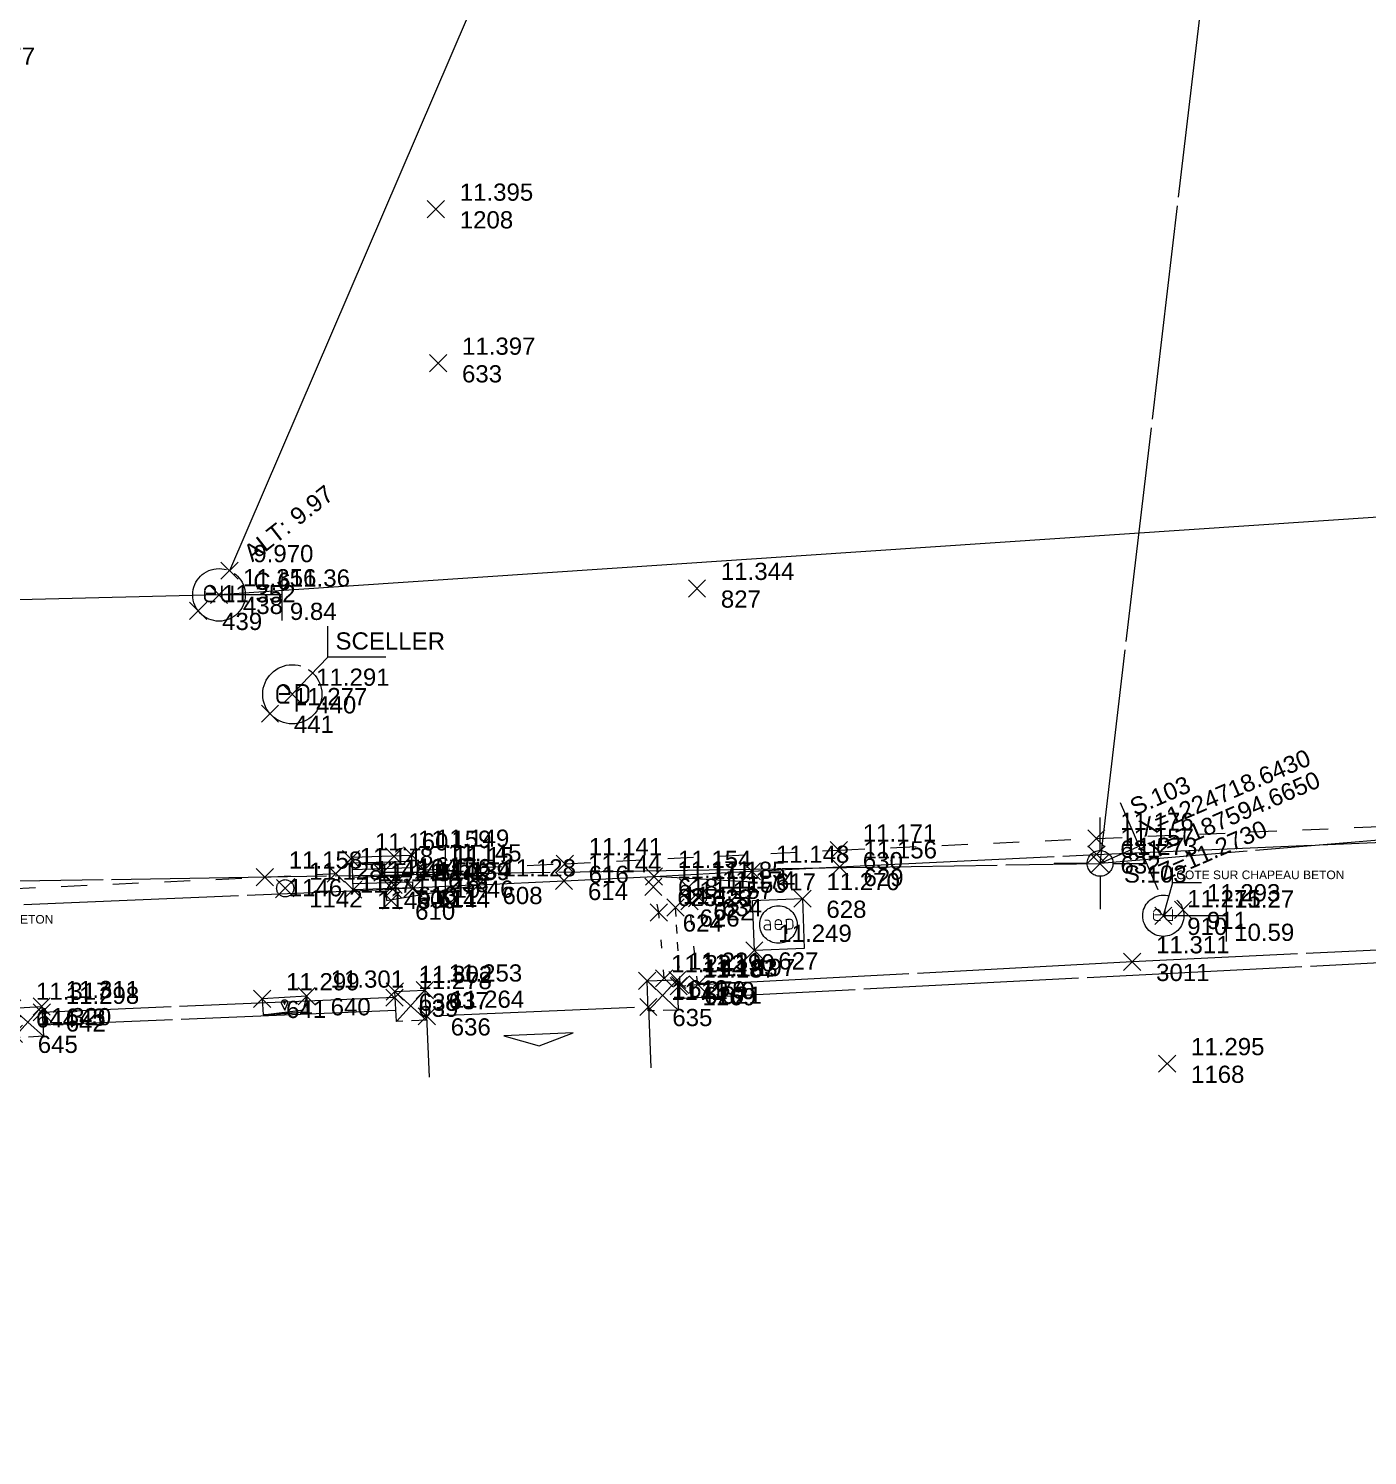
# Model space of a CAD drawing. Header units: metres. Extents: x 1224602 to 1224842, y 7187490 to 7187733.
# Drawn here: x 1224706.18 to 1224721.75, y 7187587.78 to 7187604.37 of the extents above; entities that cross this region are included whole.
import ezdxf
from ezdxf.enums import TextEntityAlignment as Align

# ---------------------------------------------------------------- set-up
doc = ezdxf.new("R2010")
doc.units = ezdxf.units.M
doc.header["$PDMODE"] = 3
doc.header["$PDSIZE"] = 0.1
for name, pattern in [('LL_0822', [2.5, 2.5, 0]), ('LL_0824', [0.35, 0.1, -0.25]), ('LL_0827', [0.2, 0.1, -0.1]), ('LL_0829', [0.6, 0.3, -0.3]), ('SL_1146', [2.5, 2.5, 0]), ('Socle_Continu', [2.5, 2.5, 0]), ('YL_2901', [2.5, 2.5, 0])]:
    doc.linetypes.add(name, pattern=pattern)
for name, color, linetype, lineweight in [('CLOTU_SCS', 212, 'Socle_Continu', 13), ('EAUPO_SCS', 140, 'Socle_Continu', 13), ('GAZFL_SCS', 40, 'Socle_Continu', 13), ('SIGTA_SCI', 7, 'Socle_Continu', 13), ('SIGTM_PSI', 1, 'Socle_Continu', 13), ('SIGTM_SCI', 1, 'Socle_Continu', 13), ('SIGTO_PSI', 255, 'Socle_Continu', 13), ('SIGTO_SCI', 255, 'Socle_Continu', 13), ('VOIRI_SCS', 7, 'Socle_Continu', 13)]:
    doc.layers.add(name, color=color, linetype=linetype, lineweight=lineweight)
for name, color, linetype, lineweight, true_color in [('EAUPL_PSI', 5, 'Socle_Continu', 13, 0x0000ff), ('EAUPL_SCI', 5, 'Socle_Continu', 13, 0x0000ff), ('EAUPL_SCS', 5, 'Socle_Continu', 13, 0x0000ff), ('EAUUS_PSI', 7, 'Socle_Continu', 13, 0x7f3f00), ('EAUUS_SCI', 7, 'Socle_Continu', 13, 0x7f3f00), ('EAUUS_SCS', 7, 'Socle_Continu', 13, 0x7f3f00), ('EAUUS_SCT', 7, 'Socle_Continu', 13, 0x7f3f00), ('SIGTR_PSS', 7, 'Socle_Continu', 13, 0x9966cc), ('SIGTS_PSS', 7, 'Socle_Continu', 13, 0x9966cc)]:
    doc.layers.add(name, color=color, linetype=linetype, lineweight=lineweight, true_color=true_color)
doc.styles.add('Reseaux', font='arial.ttf')
doc.styles.get("Standard").update_dxf_attribs({"font": 'arial.ttf'})
doc.linetypes.add('CL_0181', pattern='A,3,-0.15,0.4,-0.381,["eu",Standard,S=0.254,R=0,X=-0.2,Y=-0.1],-0.381,0.4,-0.15', length=4.862)

# ---------------------------------------------------------------- blocks, each defined once
blk = doc.blocks.new('YP_1521')
at = {"layer": 'SIGTO_SCI', "color": 7, "linetype": 'Socle_Continu'}
blk.add_point((0, 0), dxfattribs=at)
at = {"layer": 'SIGTA_SCI', "linetype": 'Socle_Continu'}
blk.add_attdef('ALT', (0.278, 0.099), '', height=0.2, dxfattribs=at)
at = {"layer": 'SIGTA_SCI', "linetype": 'Socle_Continu', "flags": 9}
blk.add_attdef('CALQUE_ALT', (1.69, -1.18), '', height=0.2, dxfattribs=at)
at = {"layer": 'SIGTM_SCI', "linetype": 'Socle_Continu'}
blk.add_attdef('MAT', (0.278, -0.223), '', height=0.2, dxfattribs=at)
at = {"layer": 'SIGTM_SCI', "linetype": 'Socle_Continu', "flags": 9}
blk.add_attdef('CALQUE_MAT', (1.69, -1.501), '', height=0.2, dxfattribs=at)
at = {"layer": 'SIGTO_SCI', "linetype": 'Socle_Continu', "flags": 9}
for tag, p in [('ID', (1.69, 0.105)), ('NATURE', (1.69, -0.216)), ('FAMILLE', (1.69, -0.538)), ('CALQUE', (1.69, -0.859)), ('PCRS', (1.69, -1.823))]:
    blk.add_attdef(tag, p, '', height=0.2, dxfattribs=at)
blk = doc.blocks.new('YP_2900')
at = {"layer": 'SIGTO_PSI', "linetype": 'Socle_Continu'}
blk.add_line((0.5, 0), (0, 0), dxfattribs=at)
at = {"layer": 'SIGTO_PSI', "linetype": 'Socle_Continu', "flags": 128}
blk.add_lwpolyline([(0.5, -0.55), (0.5, 0.55)], dxfattribs=at)
at = {"layer": 'SIGTO_PSI', "color": 7, "linetype": 'Socle_Continu'}
blk.add_point((0, 0), dxfattribs=at)
at = {"layer": 'SIGTM_PSI', "color": 1, "linetype": 'Socle_Continu'}
blk.add_attdef('MAT', (0.589, 0.345), '', height=0.2, dxfattribs=at)
at = {"layer": 'SIGTM_PSI', "linetype": 'Socle_Continu', "flags": 9}
blk.add_attdef('CALQUE_MAT', (1.598, -0.695), '', height=0.2, dxfattribs=at)
at = {"layer": 'SIGTO_PSI', "linetype": 'Socle_Continu', "flags": 9}
for tag, p in [('ID', (1.598, 0.59)), ('NATURE', (1.598, 0.269)), ('FAMILLE', (1.598, -0.052)), ('CALQUE', (1.598, -0.374)), ('PCRS', (1.598, -1.016))]:
    blk.add_attdef(tag, p, '', height=0.2, dxfattribs=at)
at = {"layer": 'SIGTO_PSI', "linetype": 'Socle_Continu'}
for tag, p in [('X=', (0.589, 0.075)), ('Y=', (0.589, -0.204)), ('Z=', (0.589, -0.482))]:
    blk.add_attdef(tag, p, '', height=0.2, dxfattribs=at)
blk = doc.blocks.new('CP_0161')
at = {"layer": 'EAUUS_SCS', "linetype": 'Socle_Continu', "const_width": 0.0333, "flags": 128}
for points in [[(-0.071, -0.125), (-0.195, -0.125, -0.405328), (-0.27, -0.05), (-0.27, 0.075, -0.999132), (-0.071, 0.075), (-0.071, 0.025), (-0.245, 0.025)], [(0.054, 0.175), (0.054, -0.038, 0.410802), (0.141, -0.125), (0.253, -0.125), (0.253, 0.175)]]:
    blk.add_lwpolyline(points, format="xyb", dxfattribs=at)
at = {"layer": 'EAUUS_SCS', "linetype": 'Socle_Continu'}
blk.add_circle((0, 0), 0.5, dxfattribs=at)
at = {"layer": 'EAUUS_SCS', "linetype": 'Socle_Continu', "flags": 9}
for tag, p in [('ID', (0.989, 0.577)), ('NATURE', (0.989, 0.255)), ('FAMILLE', (0.989, -0.066)), ('CALQUE', (0.989, -0.387)), ('PCRS', (0.989, -0.709)), ('TYPE', (0.989, -1.03))]:
    blk.add_attdef(tag, p, '', height=0.2, dxfattribs=at)
blk = doc.blocks.new('BP_0081')
at = {"layer": 'EAUPL_SCS', "linetype": 'Socle_Continu', "const_width": 0.0333, "flags": 128}
for points in [[(-0.051, -0.144), (-0.176, -0.144, -0.424), (-0.251, -0.069), (-0.251, 0.056, -0.997785), (-0.051, 0.056), (-0.051, 0.006), (-0.226, 0.006)], [(0.073, -0.295), (0.073, 0.156), (0.186, 0.156, -0.410802), (0.273, 0.068), (0.273, -0.062, -0.396178), (0.186, -0.144), (0.098, -0.144)]]:
    blk.add_lwpolyline(points, format="xyb", dxfattribs=at)
at = {"layer": 'EAUPL_SCS', "linetype": 'Socle_Continu'}
blk.add_circle((0, 0), 0.5, dxfattribs=at)
at = {"layer": 'EAUPL_SCS', "linetype": 'Socle_Continu', "flags": 9}
for tag, p in [('ID', (0.931, 0.67)), ('NATURE', (0.931, 0.348)), ('FAMILLE', (0.931, 0.027)), ('CALQUE', (0.931, -0.294)), ('PCRS', (0.931, -0.615)), ('TYPE', (0.931, -0.937))]:
    blk.add_attdef(tag, p, '', height=0.2, dxfattribs=at)
blk = doc.blocks.new('LP_0842')
at = {"layer": 'VOIRI_SCS', "linetype": 'Socle_Continu', "flags": 128}
blk.add_lwpolyline([(1, 0), (1, 0.5), (0, 0)], dxfattribs=at)
at = {"layer": 'VOIRI_SCS', "linetype": 'Socle_Continu', "flags": 9}
for tag, p in [('ID', (1.488, 0.614)), ('NATURE', (1.488, 0.292)), ('FAMILLE', (1.488, -0.029)), ('CALQUE', (1.488, -0.35)), ('PCRS', (1.488, -0.672))]:
    blk.add_attdef(tag, p, '', height=0.2, dxfattribs=at)
blk = doc.blocks.new('LP_0841')
at = {"layer": 'VOIRI_SCS', "linetype": 'Socle_Continu', "flags": 128}
blk.add_lwpolyline([(0, 0), (0, 0.5), (1, 0)], dxfattribs=at)
at = {"layer": 'VOIRI_SCS', "linetype": 'Socle_Continu', "flags": 9}
for tag, p in [('ID', (1.428, 0.548)), ('NATURE', (1.428, 0.227)), ('FAMILLE', (1.428, -0.095)), ('CALQUE', (1.428, -0.416)), ('PCRS', (1.428, -0.737))]:
    blk.add_attdef(tag, p, '', height=0.2, dxfattribs=at)
blk = doc.blocks.new('AP_0001')
at = {"layer": 'EAUPO_SCS', "linetype": 'Socle_Continu'}
blk.add_line((0.113, 0.113), (-0.113, -0.113), dxfattribs=at)
blk.add_circle((0, 0), 0.1, dxfattribs=at)
at = {"layer": 'EAUPO_SCS', "linetype": 'Socle_Continu', "flags": 9}
for tag, p in [('ID', (0.809, 0.507)), ('NATURE', (0.809, 0.186)), ('FAMILLE', (0.809, -0.135)), ('CALQUE', (0.809, -0.456)), ('PCRS', (0.809, -0.778))]:
    blk.add_attdef(tag, p, '', height=0.2, dxfattribs=at)
blk = doc.blocks.new('SP_1161')
at = {"layer": 'CLOTU_SCS', "linetype": 'Socle_Continu'}
for p, q in [((0, 0), (0, 0.2745)), ((1, 0.2745), (1, 0)), ((0.5, 0.1545), (0.3438, 0.103)), ((0.6563, 0.103), (0.5, 0.1545)), ((0.3438, 0.103), (0.6563, 0.103)), ((0.0625, 0), (0.9375, 0))]:
    blk.add_line(p, q, dxfattribs=at)
at = {"layer": 'CLOTU_SCS', "linetype": 'Socle_Continu', "flags": 9}
for tag, p in [('ID', (1.3598, 0.3853)), ('NATURE', (1.3598, 0.0641)), ('FAMILLE', (1.3598, -0.2572)), ('CALQUE', (1.3598, -0.5785)), ('PCRS', (1.3598, -0.8998))]:
    blk.add_attdef(tag, p, '', height=0.2, dxfattribs=at)
blk = doc.blocks.new('SP_1162')
at = {"layer": 'CLOTU_SCS', "linetype": 'Socle_Continu'}
for p, q in [((0, 0), (1, 1)), ((0, 1), (1, 0))]:
    blk.add_line(p, q, dxfattribs=at)
at = {"layer": 'CLOTU_SCS', "linetype": 'Socle_Continu', "flags": 128}
blk.add_lwpolyline([(1, 0), (0, 0), (0, 1), (1, 1)], close=True, dxfattribs=at)
at = {"layer": 'CLOTU_SCS', "linetype": 'Socle_Continu', "flags": 9}
for tag, p in [('ID', (1.089, 0.299)), ('NATURE', (1.089, -0.022)), ('CALQUE', (1.089, -0.665)), ('FAMILLE', (1.089, -0.344)), ('PCRS', (1.089, -0.986))]:
    blk.add_attdef(tag, p, '', height=0.2, dxfattribs=at)
blk = doc.blocks.new('JP_0703')
at = {"layer": 'GAZFL_SCS', "linetype": 'Socle_Continu'}
blk.add_hatch(color=256, dxfattribs=at).paths.add_polyline_path([(0, 0), (0, 0.359), (1, 0.359), (0.088, 0.3)])
h = blk.add_hatch(color=256, dxfattribs=at)
edge = h.paths.add_edge_path()
edge.add_line((0.505, 0.179), (0.471, 0.106))
edge.add_line((0.471, 0.106), (0.471, 0.096))
edge.add_ellipse((0.505, 0.099), major_axis=(-0.0336, 0), ratio=0.758629, start_angle=5.446, end_angle=174.554)
edge.add_line((0.538, 0.096), (0.538, 0.106))
edge.add_line((0.538, 0.106), (0.505, 0.179))
at = {"layer": 'GAZFL_SCS', "linetype": 'Socle_Continu', "flags": 128}
blk.add_lwpolyline([(0, 0.359), (0, 0), (1, 0), (1, 0.359)], close=True, dxfattribs=at)
at = {"layer": 'GAZFL_SCS', "linetype": 'Socle_Continu'}
blk.add_lwpolyline([(0, 0), (0, 0.359), (1, 0.359), (0.088, 0.3)], close=True, dxfattribs=at)
blk.add_lwpolyline([(0.578, 0.106), (0.578, 0.124), (0.505, 0.281), (0.432, 0.124), (0.432, 0.106, 0.066358), (0.436, 0.095, 0.1059), (0.452, 0.076, 0.086348), (0.476, 0.064, 0.076263), (0.505, 0.059, 0.076263), (0.534, 0.064, 0.086348), (0.557, 0.076, 0.1059), (0.574, 0.095, 0.066358)], format="xyb", close=True, dxfattribs=at)
at = {"layer": 'GAZFL_SCS', "linetype": 'Socle_Continu', "flags": 9}
for tag, p in [('ID', (1.013, 0.696)), ('NATURE', (1.013, 0.374)), ('FAMILLE', (1.013, 0.053)), ('CALQUE', (1.013, -0.268)), ('PCRS', (1.013, -0.589))]:
    blk.add_attdef(tag, p, '', height=0.2, dxfattribs=at)
blk = doc.blocks.new('CP_0162')
at = {"layer": 'EAUUS_SCS', "linetype": 'Socle_Continu', "const_width": 0.025, "flags": 128}
for points in [[(-0.063, -0.111), (-0.174, -0.111, -0.405328), (-0.241, -0.045), (-0.241, 0.067, -0.999132), (-0.063, 0.067), (-0.063, 0.022), (-0.218, 0.022)], [(0.048, 0.155), (0.048, -0.034, 0.410802), (0.125, -0.111), (0.225, -0.111), (0.225, 0.155)]]:
    blk.add_lwpolyline(points, format="xyb", dxfattribs=at)
at = {"layer": 'EAUUS_SCS', "linetype": 'Socle_Continu'}
blk.add_circle((0, 0), 0.5, dxfattribs=at)
at = {"layer": 'EAUUS_SCS', "linetype": 'Socle_Continu', "flags": 9}
for tag, p in [('ID', (0.918, 0.522)), ('NATURE', (0.918, 0.2)), ('FAMILLE', (0.918, -0.121)), ('CALQUE', (0.918, -0.442)), ('PCRS', (0.918, -0.763))]:
    blk.add_attdef(tag, p, '', height=0.2, dxfattribs=at)
blk = doc.blocks.new('BP_0089')
at = {"layer": 'EAUPL_SCS', "linetype": 'Socle_Continu'}
for p, q in [((1, 0.813), (-0.001, 0.812)), ((0, 0.625), (1, 0.626)), ((1, 0.376), (0, 0.375)), ((0, 0.187), (1, 0.188))]:
    blk.add_line(p, q, dxfattribs=at)
at = {"layer": 'EAUPL_SCS', "linetype": 'Socle_Continu', "flags": 128}
blk.add_lwpolyline([(0, 0), (-0.001, 1), (0.999, 1), (1, 0.001)], close=True, dxfattribs=at)
at = {"layer": 'EAUPL_SCS', "linetype": 'Socle_Continu', "flags": 9}
for tag, p in [('ID', (1.216, 0.998)), ('NATURE', (1.216, 0.676)), ('FAMILLE', (1.216, 0.355)), ('CALQUE', (1.216, 0.034)), ('PCRS', (1.216, -0.287))]:
    blk.add_attdef(tag, p, '', height=0.2, dxfattribs=at)
blk = doc.blocks.new('YP_2903')
at = {"layer": 'SIGTR_PSS', "color": 1, "linetype": 'Socle_Continu'}
blk.add_line((0, 0.15), (0, 0.533), dxfattribs=at)
at = {"layer": 'SIGTR_PSS', "color": 5, "linetype": 'Socle_Continu'}
blk.add_line((-0.15, 0), (-0.533, 0), dxfattribs=at)
at = {"layer": 'SIGTR_PSS', "color": 3, "linetype": 'Socle_Continu'}
blk.add_line((0.15, 0), (0.533, 0), dxfattribs=at)
at = {"layer": 'SIGTR_PSS', "color": 2, "linetype": 'Socle_Continu'}
blk.add_line((0, -0.15), (0, -0.533), dxfattribs=at)
at = {"layer": 'SIGTR_PSS', "color": 4, "linetype": 'Socle_Continu'}
blk.add_circle((0, 0), 0.15, dxfattribs=at)
at = {"layer": 'SIGTR_PSS', "linetype": 'Socle_Continu', "flags": 9}
for tag, p in [('ID', (1.343, 0.305)), ('NATURE', (1.343, -0.016)), ('FAMILLE', (1.343, -0.337)), ('CALQUE', (1.343, -0.659)), ('PCRS', (1.343, -0.98))]:
    blk.add_attdef(tag, p, '', height=0.2, dxfattribs=at)
blk = doc.blocks.new('*U37')
at = {"layer": 'EAUPL_SCI', "linetype": 'Socle_Continu'}
blk.add_line((0.414, 0.433), (0, 0), dxfattribs=at)
at = {"layer": 'EAUPL_SCI', "linetype": 'Socle_Continu', "flags": 128}
blk.add_lwpolyline([(1.087, 0.433), (0.414, 0.433), (0.414, 0.79)], dxfattribs=at)
at = {"layer": 'EAUPL_SCI', "linetype": 'Socle_Continu'}
blk.add_point((0, 0), dxfattribs=at)
blk.add_attdef('TXT', (0.503, 0.52), '', height=0.2, dxfattribs=at)
at = {"layer": 'EAUPL_SCI', "linetype": 'Socle_Continu', "flags": 9}
for tag, p in [('ID', (1.967, 0.144)), ('NATURE', (1.967, -0.177)), ('FAMILLE', (1.967, -0.499)), ('CALQUE', (1.967, -0.82)), ('PCRS', (1.967, -1.141))]:
    blk.add_attdef(tag, p, '', height=0.2, dxfattribs=at)
blk = doc.blocks.new('AP_0003')
at = {"layer": 'EAUPO_SCS', "linetype": 'Socle_Continu', "flags": 128}
blk.add_lwpolyline([(0, 0.613), (0.613, 0.614), (0.613, 0), (0, 0)], close=True, dxfattribs=at)
at = {"layer": 'EAUPO_SCS', "linetype": 'Socle_Continu', "const_width": 0.0132, "flags": 128}
for points in [[(0.173, 0.366, -0.408207), (0.207, 0.331), (0.207, 0.247), (0.158, 0.247, -1.002527), (0.158, 0.307)], [(0.346, 0.247), (0.297, 0.247, -0.408864), (0.267, 0.277), (0.267, 0.327, -0.99952), (0.346, 0.327), (0.346, 0.307), (0.267, 0.307)], [(0.405, 0.188), (0.405, 0.366), (0.45, 0.366, -0.410969), (0.485, 0.331), (0.485, 0.282, -0.406349), (0.45, 0.247), (0.405, 0.247)]]:
    blk.add_lwpolyline(points, format="xyb", dxfattribs=at)
for points in [[(0.138, 0.366), (0.173, 0.366)], [(0.207, 0.307), (0.158, 0.307)]]:
    blk.add_lwpolyline(points, dxfattribs=at)
at = {"layer": 'EAUPO_SCS', "linetype": 'Socle_Continu'}
blk.add_circle((0.306, 0.307), 0.23, dxfattribs=at)
at = {"layer": 'EAUPO_SCS', "linetype": 'Socle_Continu', "flags": 9}
for tag, p in [('ID', (1.059, 1.029)), ('NATURE', (1.059, 0.708)), ('FAMILLE', (1.059, 0.387)), ('CALQUE', (1.059, 0.066)), ('PCRS', (1.059, -0.256)), ('TYPE', (1.059, -0.577))]:
    blk.add_attdef(tag, p, '', height=0.2, dxfattribs=at)
blk = doc.blocks.new('CP_2101')
at = {"layer": 'EAUUS_PSI', "linetype": 'Socle_Continu'}
blk.add_line((0.733, 0), (0, 0), dxfattribs=at)
at = {"layer": 'EAUUS_PSI', "linetype": 'Socle_Continu', "flags": 128}
blk.add_lwpolyline([(0.733, -0.3), (0.733, 0.3)], dxfattribs=at)
at = {"layer": 'EAUUS_PSI', "linetype": 'Socle_Continu'}
blk.add_point((0, 0), dxfattribs=at)
at = {"layer": 'EAUUS_PSI', "linetype": 'Socle_Continu', "style": 'Reseaux', "flags": 9}
for tag, p in [('ID', (2.525, 0.541)), ('NATURE', (2.525, 0.22))]:
    blk.add_attdef(tag, p, '', height=0.2, dxfattribs=at)
at = {"layer": 'EAUUS_PSI', "linetype": 'Socle_Continu'}
for tag, p in [('TAMPON', (0.824, 0.196)), ('RADIER', (0.824, -0.192))]:
    blk.add_attdef(tag, text='', height=0.2, dxfattribs=at).set_placement(p, align=Align.MIDDLE_LEFT)
at = {"layer": 'EAUUS_PSI', "linetype": 'Socle_Continu', "flags": 9}
for tag, p in [('FAMILLE', (2.525, -0.101)), ('CALQUE', (2.525, -0.423))]:
    blk.add_attdef(tag, p, '', height=0.2, dxfattribs=at)
blk = doc.blocks.new('CP_0169')
at = {"layer": 'EAUUS_SCI', "linetype": 'Socle_Continu'}
blk.add_point((0, 0), dxfattribs=at)
at = {"layer": 'EAUUS_SCI', "linetype": 'Socle_Continu', "insert": (0.268, 0.01), "char_height": 0.2, "attachment_point": 4}
blk.add_mtext_dynamic_manual_height_columns('\\pxql;ALT:', width=0.46273, gutter_width=1, heights=[0], dxfattribs=at)
at = {"layer": 'EAUUS_SCI', "linetype": 'Socle_Continu', "style": 'Reseaux', "flags": 9}
for tag, p in [('ID', (2.066, 0.187)), ('NATURE', (2.066, -0.134))]:
    blk.add_attdef(tag, p, '', height=0.2, dxfattribs=at)
at = {"layer": 'EAUUS_SCI', "linetype": 'Socle_Continu'}
blk.add_attdef('ALT', text='', height=0.2, dxfattribs=at).set_placement((0.952, 0.01), align=Align.MIDDLE_LEFT)
at = {"layer": 'EAUUS_SCI', "linetype": 'Socle_Continu', "flags": 9}
for tag, p in [('FAMILLE', (2.066, -0.456)), ('CALQUE', (2.066, -0.777)), ('TYPE', (2.066, -1.098))]:
    blk.add_attdef(tag, p, '', height=0.2, dxfattribs=at)
blk = doc.blocks.new('*U70')
at = {"layer": 'EAUUS_SCI', "linetype": 'Socle_Continu'}
blk.add_line((0.214, 0.763), (0, 0), dxfattribs=at)
at = {"layer": 'EAUUS_SCI', "linetype": 'Socle_Continu', "flags": 128}
blk.add_lwpolyline([(0.887, 0.763), (0.214, 0.763), (0.214, 1.12)], dxfattribs=at)
at = {"layer": 'EAUUS_SCI', "linetype": 'Socle_Continu'}
blk.add_point((0, 0), dxfattribs=at)
blk.add_attdef('TXT', (0.302, 0.85), '', height=0.2, dxfattribs=at)
at = {"layer": 'EAUUS_SCI', "linetype": 'Socle_Continu', "flags": 9}
for tag, p in [('ID', (1.967, 0.144)), ('NATURE', (1.967, -0.177)), ('FAMILLE', (1.967, -0.499)), ('CALQUE', (1.967, -0.82)), ('PCRS', (1.967, -1.141))]:
    blk.add_attdef(tag, p, '', height=0.2, dxfattribs=at)
blk = doc.blocks.new('*U52')
at = {"layer": 'EAUPL_PSI', "linetype": 'Socle_Continu'}
blk.add_line((0.733, 0), (0, 0), dxfattribs=at)
at = {"layer": 'EAUPL_PSI', "linetype": 'Socle_Continu', "flags": 128}
blk.add_lwpolyline([(0.733, -0.3), (0.733, 0.3)], dxfattribs=at)
at = {"layer": 'EAUPL_PSI', "linetype": 'Socle_Continu'}
blk.add_point((0, 0), dxfattribs=at)
for tag, p in [('TAMPON', (0.824, 0.196)), ('RADIER', (0.824, -0.192))]:
    blk.add_attdef(tag, text='', height=0.2, dxfattribs=at).set_placement(p, align=Align.MIDDLE_LEFT)
at = {"layer": 'EAUPL_PSI', "linetype": 'Socle_Continu', "style": 'Reseaux', "flags": 9}
for tag, p in [('ID', (2.428, 0.07)), ('NATURE', (2.428, -0.251))]:
    blk.add_attdef(tag, p, '', height=0.2, dxfattribs=at)
at = {"layer": 'EAUPL_PSI', "linetype": 'Socle_Continu', "flags": 9}
for tag, p in [('FAMILLE', (2.428, -0.573)), ('CALQUE', (2.428, -0.894))]:
    blk.add_attdef(tag, p, '', height=0.2, dxfattribs=at)

msp = doc.modelspace()

# ---------------------------------------------------------------- linework, layer by layer
at = {"layer": 'CLOTU_SCS', "linetype": 'SL_1146'}
for points in [[(1224723.538, 7187593.738, 11.305), (1224719.017, 7187593.52, 11.311), (1224713.742, 7187593.238, 11.187), (1224713.728, 7187593.237, 11.191)], [(1224723.586, 7187593.596, 11.299), (1224713.732, 7187593.091, 11.246)], [(1224710.445, 7187593.105, 11.277), (1224710.436, 7187593.104, 11.278), (1224706.338, 7187592.933, 11.298)], [(1224710.453, 7187592.955, 11.274), (1224706.346, 7187592.783, 11.313)]]:
    msp.add_polyline3d(points, dxfattribs=at)
at = {"layer": 'EAUUS_SCT', "linetype": 'CL_0181'}
for points in [[(1224719.622, 7187623.902, 10.15), (1224708.517, 7187598.069, 9.97)], [(1224738.541, 7187599.807, 9.93), (1224708.396, 7187597.788, 9.84)], [(1224708.396, 7187597.788, 9.84), (1224684.316, 7187597.188, 9.79)]]:
    msp.add_polyline3d(points, dxfattribs=at)
at = {"layer": 'SIGTS_PSS', "linetype": 'YL_2901'}
msp.add_polyline3d([(1224718.643, 7187594.665, 11.273), (1224724.194, 7187641.786, 11.605), (1224743.464, 7187686.347, 12.019), (1224774.759, 7187705.496, 12.369), (1224807.6, 7187693.028, 12.688), (1224838.124, 7187643.847, 11.839), (1224818.746, 7187610.542, 11.62), (1224772.174, 7187599.12, 11.427)], close=True, dxfattribs=at)
msp.add_polyline3d([(1224634.276, 7187497.942, 12.713), (1224637.589, 7187551.832, 12.266), (1224655.154, 7187593.64, 11.976), (1224718.643, 7187594.665, 11.273)], dxfattribs=at)
at = {"layer": 'VOIRI_SCS', "linetype": 'LL_0829'}
for points in [[(1224710.782, 7187594.589, 11.145), (1224712.418, 7187594.661, 11.141), (1224715.606, 7187594.82, 11.171), (1224718.6, 7187594.955, 11.176), (1224724.837, 7187595.218, 11.151), (1224725.849, 7187595.26, 11.181), (1224726.859, 7187595.305, 11.181), (1224729.882, 7187595.454, 11.191), (1224732.222, 7187595.541, 11.209), (1224733.411, 7187595.598, 11.234), (1224734.443, 7187595.658, 11.238), (1224735.448, 7187595.719, 11.235), (1224736.476, 7187595.815, 11.237), (1224738.478, 7187596.028, 11.225), (1224740.491, 7187596.214, 11.236), (1224741.494, 7187596.329, 11.236), (1224745.513, 7187596.724, 11.248), (1224748.682, 7187597.038, 11.267), (1224751.71, 7187597.334, 11.278), (1224752.703, 7187597.425, 11.279), (1224754.376, 7187597.588, 11.268), (1224756.829, 7187597.827, 11.29), (1224759.4, 7187598.103, 11.281), (1224759.655, 7187598.267, 11.291)], [(1224685.151, 7187593.466, 11.471), (1224697.274, 7187593.986, 11.271), (1224699.248, 7187594.079, 11.245), (1224702.348, 7187594.199, 11.21), (1224703.565, 7187594.262, 11.195), (1224708.929, 7187594.505, 11.158), (1224709.755, 7187594.546, 11.148), (1224709.931, 7187594.717, 11.16)]]:
    msp.add_polyline3d(points, dxfattribs=at)
at = {"layer": 'VOIRI_SCS', "linetype": 'LL_0822'}
for points in [[(1224711.415, 7187594.415, 11.128), (1224712.409, 7187594.462, 11.144), (1224713.456, 7187594.513, 11.154), (1224714.595, 7187594.573, 11.148), (1224715.614, 7187594.624, 11.156), (1224718.603, 7187594.77, 11.157), (1224723.718, 7187594.99, 11.174), (1224724.832, 7187595.021, 11.152), (1224725.853, 7187595.067, 11.163), (1224726.879, 7187595.107, 11.177), (1224727.882, 7187595.161, 11.18), (1224729.894, 7187595.261, 11.194), (1224732.26, 7187595.345, 11.197), (1224733.446, 7187595.402, 11.222), (1224734.475, 7187595.463, 11.224), (1224735.464, 7187595.533, 11.233)], [(1224703.527, 7187594.077, 11.181), (1224710.417, 7187594.365, 11.142)], [(1224711.415, 7187594.415, 11.128), (1224710.417, 7187594.365, 11.142)]]:
    msp.add_polyline3d(points, dxfattribs=at)
at = {"layer": 'VOIRI_SCS', "linetype": 'LL_0824'}
for points in [[(1224713.574, 7187593.329, 11.231), (1224713.511, 7187594.095, 11.157), (1224713.448, 7187594.392, 11.171)], [(1224713.965, 7187593.256, 11.197), (1224713.867, 7187594.225, 11.153), (1224713.852, 7187594.386, 11.185)]]:
    msp.add_polyline3d(points, dxfattribs=at)
at = {"layer": 'VOIRI_SCS', "linetype": 'LL_0827'}
msp.add_polyline3d([(1224713.76, 7187593.251, 11.183), (1224713.706, 7187594.153, 11.157)], dxfattribs=at)

# ---------------------------------------------------------------- block references
at = {"layer": 'CLOTU_SCS', "color": 6, "linetype": 'Socle_Continu'}
for p, xscale, yscale, rotation in [((1224713.726, 7187593.31, 11.19), 0.3503459451791246, 0.3503459451791246, 181.590309297472), ((1224710.79, 7187593.192, 11.253), 0.3491800308770946, 0.3491800308770946, 182.9124792860115), ((1224706.334, 7187593, 11.311), 0.3457957938642595, 0.3457957938642595, 183.306904521944)]:
    msp.add_blockref('SP_1162', p, dxfattribs=dict(at, xscale=xscale, yscale=yscale, rotation=rotation))
at = {"layer": 'CLOTU_SCS', "linetype": 'Socle_Continu', "xscale": 2.578825706468975, "yscale": 2.578825706468975, "rotation": 182.4135645355966}
msp.add_blockref('SP_1161', (1224713.39, 7187592.996, 11.279), dxfattribs=at)
at = {"layer": 'EAUPL_PSI', "linetype": 'Socle_Continu'}
msp.add_blockref('*U52', (1224710.298, 7187594.558, 11.15), dxfattribs=at).add_auto_attribs({'TAMPON': '11.15', 'RADIER': '10.46'})
at = {"layer": 'EAUPL_SCI', "linetype": 'Socle_Continu'}
ref = msp.add_blockref('*U37', (1224709.248, 7187596.632, 11.291), dxfattribs=at)
ref.add_attrib('TXT', 'SCELLER', (1224709.751, 7187597.152), dxfattribs={"linetype": 'Socle_Continu', "height": 0.2})
at = {"layer": 'EAUPL_SCS', "linetype": 'Socle_Continu', "xscale": 0.6880163445048886, "yscale": 0.6880163445048886}
msp.add_blockref('BP_0081', (1224709.248, 7187596.632, 11.291), dxfattribs=at)
at = {"layer": 'EAUPL_SCS', "linetype": 'Socle_Continu', "xscale": 0.6903239201116753, "yscale": 0.3792561906521399, "rotation": 1.788830277090375}
msp.add_blockref('BP_0089', (1224709.957, 7187594.359, 11.145), dxfattribs=at)
at = {"layer": 'EAUPO_SCS', "linetype": 'Socle_Continu'}
for p in [(1224709.166, 7187594.376, 11.128), (1224713.968, 7187594.274, 11.174)]:
    msp.add_blockref('AP_0001', p, dxfattribs=at)
at = {"layer": 'EAUPO_SCS', "linetype": 'Socle_Continu', "xscale": 0.946292438766694, "yscale": 0.946292438766694, "zscale": 0.946292438766694, "rotation": 2.057708413210454}
msp.add_blockref('AP_0003', (1224714.623, 7187593.654, 11.249), dxfattribs=at)
at = {"layer": 'EAUUS_PSI', "linetype": 'Socle_Continu'}
ref = msp.add_blockref('CP_2101', (1224708.396, 7187597.788, 11.356), dxfattribs=at)
ref.add_attrib('TAMPON', '11.36', dxfattribs={"linetype": 'Socle_Continu', "height": 0.2}).set_placement((1224709.22, 7187597.984), align=Align.MIDDLE_LEFT)
ref.add_attrib('RADIER', '9.84', dxfattribs={"linetype": 'Socle_Continu', "height": 0.2}).set_placement((1224709.22, 7187597.596), align=Align.MIDDLE_LEFT)
ref = msp.add_blockref('CP_2101', (1224719.379, 7187594.056, 11.275), dxfattribs=at)
ref.add_attrib('TAMPON', '11.27', dxfattribs={"linetype": 'Socle_Continu', "height": 0.2}).set_placement((1224720.203, 7187594.252), align=Align.MIDDLE_LEFT)
ref.add_attrib('RADIER', '10.59', dxfattribs={"linetype": 'Socle_Continu', "height": 0.2}).set_placement((1224720.203, 7187593.864), align=Align.MIDDLE_LEFT)
at = {"layer": 'EAUUS_SCI', "linetype": 'Socle_Continu'}
ref = msp.add_blockref('CP_0169', (1224708.517, 7187598.069, 9.97), dxfattribs=dict(at, rotation=38.10133011316961))
ref.add_attrib('ALT', '9.97', dxfattribs={"linetype": 'Socle_Continu', "height": 0.2, "rotation": 38.1013}).set_placement((1224709.26, 7187598.664), align=Align.MIDDLE_LEFT)
ref = msp.add_blockref('*U70', (1224719.379, 7187594.056, 11.275), dxfattribs=dict(at, xscale=0.5, yscale=0.5, zscale=0.5))
ref.add_attrib('TXT', 'COTE SUR CHAPEAU BETON', (1224719.53, 7187594.482), dxfattribs={"linetype": 'Socle_Continu', "height": 0.1})
ref = msp.add_blockref('*U70', (1224704.363, 7187593.539, 11.318), dxfattribs=dict(at, xscale=0.5, yscale=0.5, zscale=0.5))
ref.add_attrib('TXT', 'COTE SUR CHAPEAU BETON', (1224704.514, 7187593.965), dxfattribs={"linetype": 'Socle_Continu', "height": 0.1})
at = {"layer": 'EAUUS_SCS', "linetype": 'Socle_Continu'}
for name, p, xscale, yscale in [('CP_0161', (1224708.396, 7187597.788, 11.356), 0.6118159216341392, 0.6118159216341392), ('CP_0162', (1224719.379, 7187594.056, 11.275), 0.4787419800167216, 0.4787419800167216)]:
    msp.add_blockref(name, p, dxfattribs=dict(at, xscale=xscale, yscale=yscale))
at = {"layer": 'GAZFL_SCS', "linetype": 'Socle_Continu', "xscale": 0.5192035364215162, "yscale": 0.5192035364215162, "rotation": 183.3449400572493}
msp.add_blockref('JP_0703', (1224709.416, 7187593.121, 11.301), dxfattribs=at)
at = {"layer": 'SIGTO_PSI', "color": 193, "linetype": 'Socle_Continu', "rotation": 23.44430766223862}
msp.add_blockref('YP_2900', (1224718.643, 7187594.665, 11.273), dxfattribs=at).add_auto_attribs({'MAT': 'S.103', 'X=': 'X=1224718.6430', 'Y=': 'Y=7187594.6650', 'Z=': 'Z=11.2730'})
at = {"layer": 'SIGTO_SCI', "linetype": 'Socle_Continu'}
for p, values in [((1224705.124, 7187603.853, 11.177), {'ALT': '11.177', 'MAT': '793'}), ((1224710.918, 7187602.272, 11.395), {'ALT': '11.395', 'MAT': '1208'}), ((1224710.944, 7187600.481, 11.397), {'ALT': '11.397', 'MAT': '633'}), ((1224708.517, 7187598.069, 9.97), {'ALT': '9.970', 'MAT': 'C.6'}), ((1224708.396, 7187597.788, 11.356), {'ALT': '11.356', 'MAT': '438'}), ((1224713.955, 7187597.862, 11.344), {'ALT': '11.344', 'MAT': '827'}), ((1224708.154, 7187597.602, 11.352), {'ALT': '11.352', 'MAT': '439'}), ((1224709.248, 7187596.632, 11.291), {'ALT': '11.291', 'MAT': '440'}), ((1224708.989, 7187596.406, 11.277), {'ALT': '11.277', 'MAT': '441'}), ((1224718.6, 7187594.955, 11.176), {'ALT': '11.176', 'MAT': '631'}), ((1224710.432, 7187594.747, 11.159), {'ALT': '11.159', 'MAT': '1145'}), ((1224710.64, 7187594.759, 11.149), {'ALT': '11.149', 'MAT': '612'}), ((1224715.606, 7187594.82, 11.171), {'ALT': '11.171', 'MAT': '630'}), ((1224718.603, 7187594.77, 11.157), {'ALT': '11.157', 'MAT': '632'}), ((1224709.931, 7187594.717, 11.16), {'ALT': '11.160', 'MAT': '1148'}), ((1224710.782, 7187594.589, 11.145), {'ALT': '11.145', 'MAT': '615'}), ((1224712.418, 7187594.661, 11.141), {'ALT': '11.141', 'MAT': '616'}), ((1224714.595, 7187594.573, 11.148), {'ALT': '11.148', 'MAT': '617'}), ((1224715.614, 7187594.624, 11.156), {'ALT': '11.156', 'MAT': '629'}), ((1224718.643, 7187594.665, 11.273), {'ALT': '11.273', 'MAT': 'S.103'}), ((1224708.929, 7187594.505, 11.158), {'ALT': '11.158', 'MAT': '1146'}), ((1224709.755, 7187594.546, 11.148), {'ALT': '11.148', 'MAT': '1147'}), ((1224710.428, 7187594.417, 10.456), {'ALT': '10.456', 'MAT': '613'}), ((1224711.415, 7187594.415, 11.128), {'ALT': '11.128', 'MAT': '608'}), ((1224712.409, 7187594.462, 11.144), {'ALT': '11.144', 'MAT': '614'}), ((1224713.456, 7187594.513, 11.154), {'ALT': '11.154', 'MAT': '618'}), ((1224709.166, 7187594.376, 11.128), {'ALT': '11.128', 'MAT': '1142'}), ((1224709.957, 7187594.359, 11.145), {'ALT': '11.145', 'MAT': '1143'}), ((1224710.399, 7187594.233, 11.238), {'ALT': '11.238', 'MAT': '610'}), ((1224710.417, 7187594.365, 11.142), {'ALT': '11.142', 'MAT': '609'}), ((1224710.647, 7187594.372, 11.139), {'ALT': '11.139', 'MAT': '1144'}), ((1224710.657, 7187594.381, 11.134), {'ALT': '11.134', 'MAT': '611'}), ((1224713.448, 7187594.392, 11.171), {'ALT': '11.171', 'MAT': '625'}), ((1224713.852, 7187594.386, 11.185), {'ALT': '11.185', 'MAT': '623'}), ((1224713.867, 7187594.225, 11.153), {'ALT': '11.153', 'MAT': '622'}), ((1224713.968, 7187594.274, 11.174), {'ALT': '11.174', 'MAT': '634'}), ((1224715.182, 7187594.255, 11.27), {'ALT': '11.270', 'MAT': '628'}), ((1224713.511, 7187594.095, 11.157), {'ALT': '11.157', 'MAT': '624'}), ((1224713.706, 7187594.153, 11.157), {'ALT': '11.157', 'MAT': '626'}), ((1224719.608, 7187594.125, 11.293), {'ALT': '11.293', 'MAT': '911'}), ((1224719.379, 7187594.056, 11.275), {'ALT': '11.275', 'MAT': '910'}), ((1224714.623, 7187593.654, 11.249), {'ALT': '11.249', 'MAT': '627'}), ((1224719.017, 7187593.52, 11.311), {'ALT': '11.311', 'MAT': '3011'}), ((1224713.376, 7187593.3, 11.232), {'ALT': '11.232', 'MAT': '1171'}), ((1224713.574, 7187593.329, 11.231), {'ALT': '11.231', 'MAT': '619'}), ((1224713.726, 7187593.31, 11.19), {'ALT': '11.190', 'MAT': '1170'}), ((1224713.742, 7187593.238, 11.187), {'ALT': '11.187', 'MAT': '1169'}), ((1224713.76, 7187593.251, 11.183), {'ALT': '11.183', 'MAT': '620'}), ((1224713.965, 7187593.256, 11.197), {'ALT': '11.197', 'MAT': '621'}), ((1224708.898, 7187593.09, 11.299), {'ALT': '11.299', 'MAT': '641'}), ((1224709.416, 7187593.121, 11.301), {'ALT': '11.301', 'MAT': '640'}), ((1224710.436, 7187593.104, 11.278), {'ALT': '11.278', 'MAT': '639'}), ((1224710.441, 7187593.175, 11.302), {'ALT': '11.302', 'MAT': '638'}), ((1224710.79, 7187593.192, 11.253), {'ALT': '11.253', 'MAT': '637'}), ((1224705.989, 7187592.98, 11.317), {'ALT': '11.317', 'MAT': '644'}), ((1224706.334, 7187593, 11.311), {'ALT': '11.311', 'MAT': '643'}), ((1224706.335, 7187592.933, 11.298), {'ALT': '11.298', 'MAT': '642'}), ((1224713.39, 7187592.996, 11.279), {'ALT': '11.279', 'MAT': '635'}), ((1224710.813, 7187592.887, 11.264), {'ALT': '11.264', 'MAT': '636'}), ((1224706.01, 7187592.684, 11.32), {'ALT': '11.320', 'MAT': '645'}), ((1224719.423, 7187592.336, 11.295), {'ALT': '11.295', 'MAT': '1168'})]:
    msp.add_blockref('YP_1521', p, dxfattribs=at).add_auto_attribs(values)
at = {"layer": 'SIGTR_PSS', "linetype": 'Socle_Continu'}
msp.add_blockref('YP_2903', (1224718.643, 7187594.665, 11.273), dxfattribs=at)
at = {"layer": 'VOIRI_SCS', "linetype": 'Socle_Continu', "xscale": 1.139704682994111, "yscale": 0.2544, "rotation": 183.0246406920414}
msp.add_blockref('LP_0841', (1224714.595, 7187594.573, 11.148), dxfattribs=at)
at = {"layer": 'VOIRI_SCS', "linetype": 'Socle_Continu', "xscale": 1.0795, "yscale": 0.254359413064933, "zscale": 1.90888112497157, "rotation": 182.870437718637}
msp.add_blockref('LP_0842', (1224711.415, 7187594.415, 11.128), dxfattribs=at)

doc.saveas('drawing.dxf')
